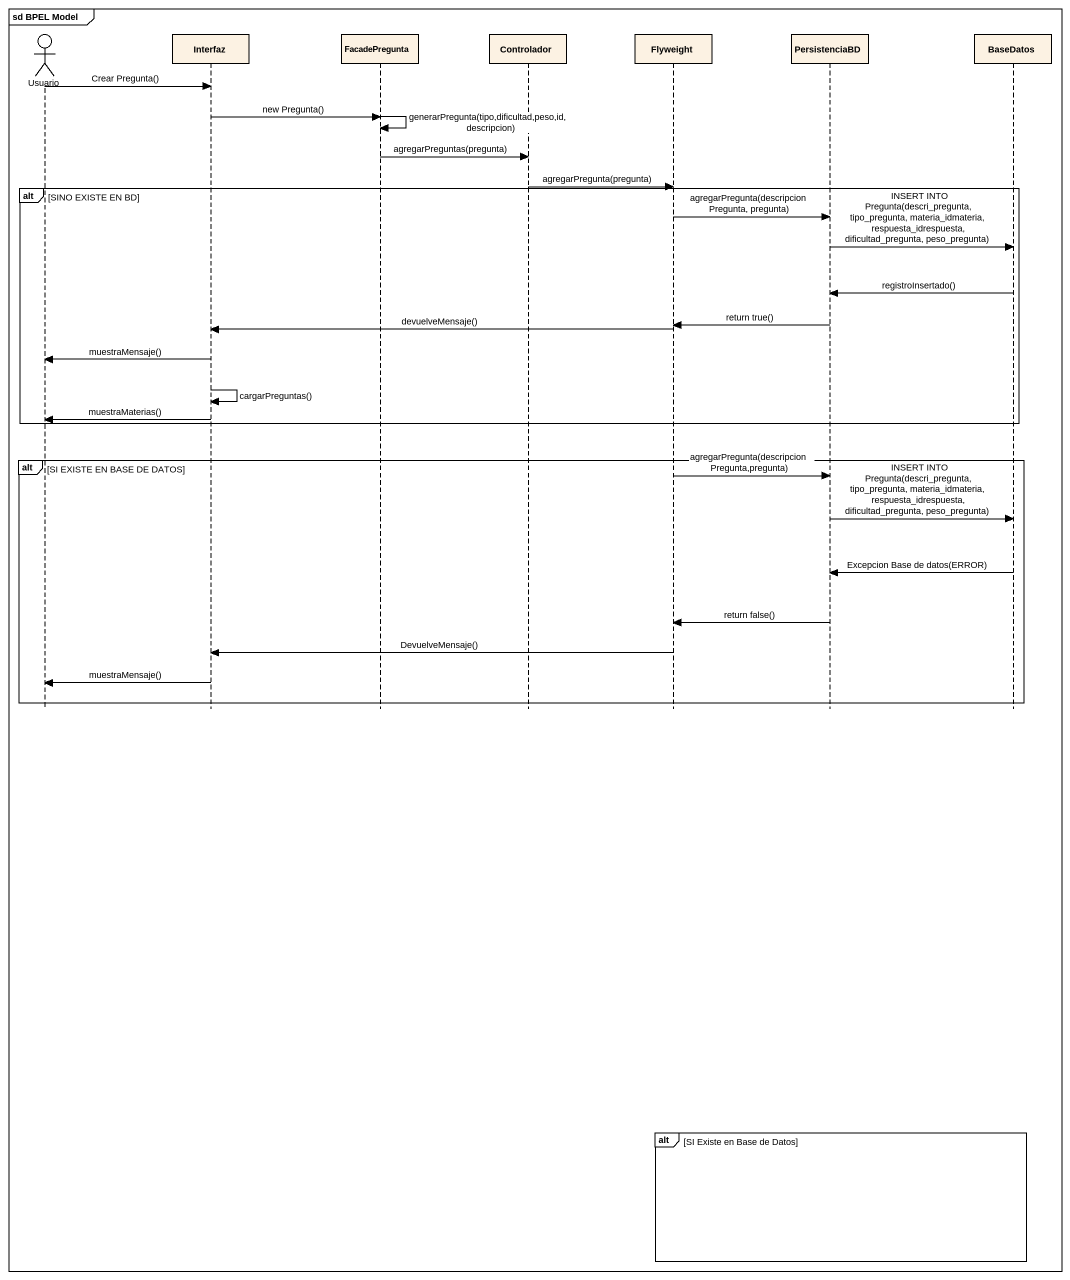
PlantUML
@startuml
mainframe sd BPEL Model
hide footbox
actor Usuario
participant Interfaz
participant FacadePregunta
participant Controlador
participant Flyweight
participant PersistenciaBD
participant BaseDatos

Usuario -> Interfaz : Crear Pregunta()
FacadePregunta -> FacadePregunta : generarPregunta(tipo,dificultad,peso,id,descripcion)
Interfaz -> FacadePregunta : new Pregunta()
FacadePregunta -> Controlador : agregarPreguntas(pregunta)
Controlador -> Flyweight : agregarPregunta(pregunta)
alt SINO EXISTE EN BD
  Flyweight -> PersistenciaBD : agregarPregunta(descripcionPregunta, pregunta)
  PersistenciaBD -> BaseDatos : INSERT INTO Pregunta(descri_pregunta, tipo_pregunta, materia_idmateria, respuesta_idrespuesta, dificultad_pregunta, peso_pregunta)
  BaseDatos -> PersistenciaBD : registroInsertado()
  PersistenciaBD -> Flyweight : return true()
  Flyweight -> Interfaz : devuelveMensaje()
  Interfaz -> Usuario : muestraMensaje()
  Interfaz -> Interfaz : cargarPreguntas()
  Interfaz -> Usuario : muestraMaterias()
end
alt SI EXISTE EN BASE DE DATOS
  Flyweight -> PersistenciaBD : agregarPregunta(descripcionPregunta,pregunta)
  PersistenciaBD -> BaseDatos : INSERT INTO Pregunta(descri_pregunta, tipo_pregunta, materia_idmateria, respuesta_idrespuesta, dificultad_pregunta, peso_pregunta)
  BaseDatos -> PersistenciaBD : Excepcion Base de datos(ERROR)
  PersistenciaBD -> Flyweight : return false()
  Flyweight -> Interfaz : DevuelveMensaje()
  Interfaz -> Usuario : muestraMensaje()
end
alt SI Existe en Base de Datos
end
@enduml
